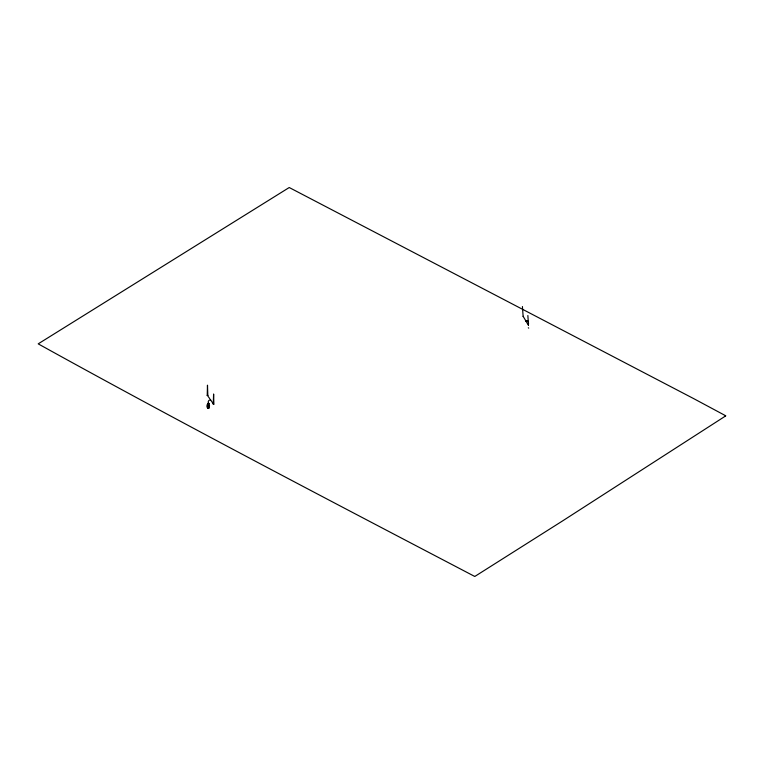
<?xml version="1.0" encoding="UTF-8"?>
<svg xmlns="http://www.w3.org/2000/svg" width="764" height="764" viewBox="0 0 764 764"><rect width="100%" height="100%" fill="white"/><g stroke="black" fill="none" stroke-linecap="round" stroke-linejoin="round"><path stroke-width="1.15" d="M207.206 395.437L207.837 395.389L207.225 395.485L207.483 385.18L207.837 395.389M207.531 403.488C209.689 401.377 210.272 408.224 208.324 408.482C206.146 407.909 206.586 403.134 208.944 403.497M207.531 408.129L208.944 408.138M207.875 408.167C209.269 394.826 206.872 411.013 208.629 408.052M208.629 403.411L207.875 403.526M528.287 327.775L528.726 328.128M210.597 400.202L210.539 399.82A1.986 1.509 -34.4 0 0 208.238 401.893M528.392 325.225L523.13 316.267M528.325 323.592L528.621 323.21L528.039 323.544M207.55 395.599L209.842 398.808M210.539 399.82L213.672 404.395L213.557 403.908M527.867 315.522L528.478 325.082M525.794 321.224L525.775 320.899A1.986 1.528 -31.2 0 1 528.201 321.835M522.414 306.526L523.149 316.582M213.872 404.204L213.605 393.995L213.242 404.252M725.103 416.284L562.247 521.134L474.778 576.476L474.234 576.19C328.329 499.799 182.3 423.648 38.2 343.857L289.231 187.524L693.855 398.712L725.8 415.826L725.103 416.284"/></g></svg>
